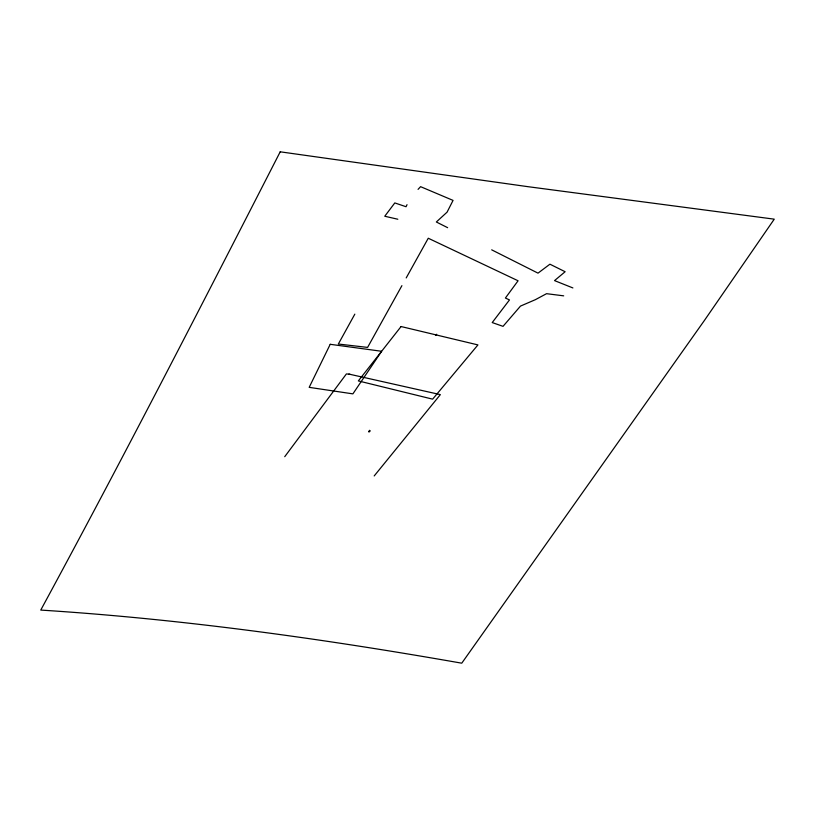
<?xml version="1.0" encoding="UTF-8"?>
<svg xmlns="http://www.w3.org/2000/svg" width="815" height="815" viewBox="0 0 815 815"><rect width="100%" height="100%" fill="white"/><g stroke="black" fill="none" stroke-linecap="round" stroke-linejoin="round"><path stroke-width="1.22" d="M368.726 431.471L369.409 431.746L369.531 430.289M369.603 430.789L369.582 431.481M368.808 431.369L368.798 431.919L369.979 430.758M369.643 431.339L369.419 430.666M407.031 204.667L406.043 206.725L394.806 202.925L384.762 216.25L397.822 219.235M354.831 314.142L338.337 344.032L367.596 347.404L401.907 285.657M406.196 277.935L428.262 238.235L518.075 280.778L505.402 298.035L509.487 299.92L492.219 322.567L503.028 326.346L520.5 306.083L535.353 299.686L546.559 293.685L563.695 295.845M284.73 456.695L346.426 373.902L349.981 374.319M374.197 475.94L440.355 394.623L348.851 374.065M435.73 335.444L436.708 334.252M418.064 189.365L420.591 186.666L453.059 200.398L447.078 212.155L436.341 221.986L447.629 227.67M572.894 287.94L554.536 280.605L565.131 271.731L549.921 264.192L538.012 273.147L491.69 249.838M330.218 344.307L309.18 387.349L352.895 393.869L381.624 351.275L330.218 344.307M280.207 151.814C201.631 305.207 122.912 458.57 40.75 610.078C182.04 619.054 322.394 638.705 461.759 663.186L704.272 320.652L774.25 219.164L527.937 186.676L280.207 151.814M401.072 326.54L358.335 380.911L432.633 399.156L477.936 344.908L401.072 326.54"/></g></svg>
